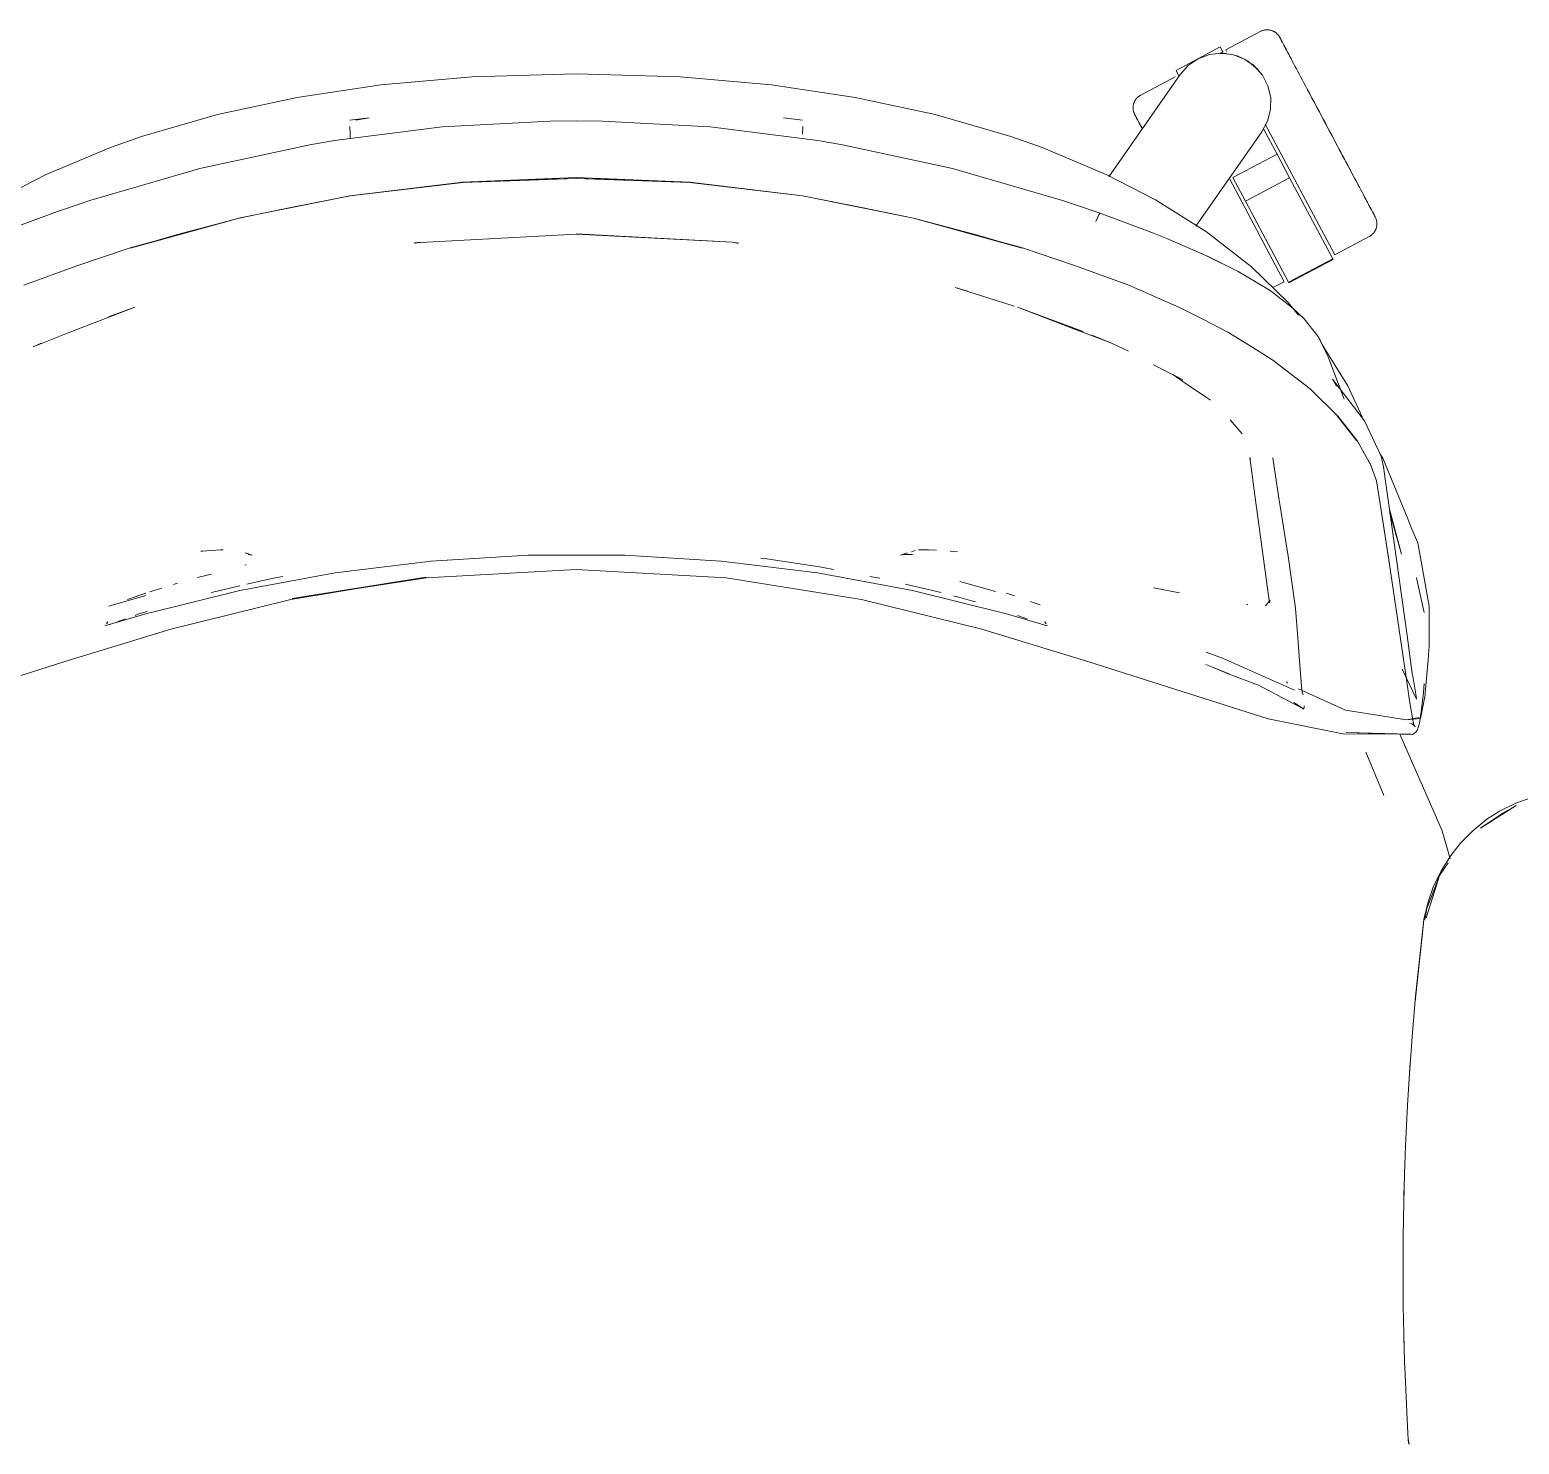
# Model space of a CAD drawing. Header units: millimetres. Extents: x 155927 to 317870, y -36033 to 97293.
# Drawn here: x 169008.9 to 169426, y 21928.4 to 22324.5 of the extents above; entities that cross this region are included whole.
import ezdxf

# ---------------------------------------------------------------- set-up
doc = ezdxf.new("R2010")
doc.units = ezdxf.units.MM
doc.header["$MEASUREMENT"] = 0
doc.layers.add('G-IMPT', color=8, linetype='CONTINUOUS', lineweight=9)
doc.layers.add('I-FURN', color=8, linetype='CONTINUOUS', lineweight=9)

msp = doc.modelspace()

# ---------------------------------------------------------------- linework, layer by layer
at = {"layer": 'G-IMPT'}
for p, q in [((169132.79, 22311.29), (169107.21, 22309.03)), ((169161.93, 22312.14), (169132.79, 22311.29)), ((169191.07, 22311.29), (169161.93, 22312.14)), ((169216.64, 22309.03), (169191.07, 22311.29)), ((169107.21, 22309.03), (169083.8, 22305.54)), ((169240.06, 22305.54), (169216.64, 22309.03)), ((169061.43, 22300.73), (169083.8, 22305.54)), ((169262.42, 22300.73), (169240.06, 22305.54)), ((169040.19, 22294.55), (169061.43, 22300.73)), ((169098.51, 22299.13), (169103.93, 22299.78)), ((169100.16, 22299.21), (169103.93, 22299.78)), ((169154.61, 22298.91), (169124.41, 22297.3)), ((169154.61, 22298.91), (169161.93, 22299.01)), ((169169.24, 22298.91), (169161.93, 22299.01)), ((169169.24, 22298.91), (169199.44, 22297.3)), ((169225.34, 22299.13), (169219.93, 22299.78)), ((169283.66, 22294.55), (169262.42, 22300.73)), ((169031.45, 22291.48), (169040.19, 22294.55)), ((169094.24, 22293.48), (169087.32, 22292.3)), ((169124.41, 22297.3), (169094.24, 22293.48)), ((169098.48, 22297.37), (169098.56, 22295.28)), ((169098.48, 22297.37), (169098.48, 22297.26)), ((169098.6, 22294.03), (169098.56, 22295.28)), ((169199.44, 22297.3), (169229.61, 22293.48)), ((169225.3, 22295.28), (169225.37, 22297.37)), ((169225.37, 22297.37), (169225.37, 22297.26)), ((169229.61, 22293.48), (169236.53, 22292.3)), ((169283.66, 22294.55), (169292.4, 22291.48)), ((169031.45, 22291.48), (169013.48, 22283.96)), ((169087.32, 22292.3), (169056.53, 22285.63)), ((169267.32, 22285.63), (169236.53, 22292.3)), ((169292.4, 22291.48), (169310.37, 22283.96)), ((169025.7, 22276.69), (169056.53, 22285.63)), ((169267.32, 22285.63), (169298.15, 22276.69)), ((169013.48, 22283.96), (168999.7, 22276.87)), ((169130.11, 22281.77), (169098.52, 22277.94)), ((169130.15, 22281.73), (169098.6, 22277.95)), ((169114.07, 22279.89), (169130.15, 22281.73)), ((169161.93, 22283.1), (169130.11, 22281.77)), ((169130.15, 22281.73), (169161.93, 22282.87)), ((169130.15, 22281.73), (169145.04, 22282.41)), ((169145.04, 22282.41), (169161.93, 22282.87)), ((169193.74, 22281.77), (169161.93, 22283.1)), ((169178.81, 22282.41), (169161.93, 22282.87)), ((169193.7, 22281.73), (169161.93, 22282.87)), ((169178.81, 22282.41), (169193.7, 22281.73)), ((169193.7, 22281.73), (169225.26, 22277.95)), ((169193.7, 22281.73), (169209.78, 22279.89)), ((169193.74, 22281.77), (169225.34, 22277.94)), ((169324.15, 22276.87), (169310.37, 22283.96)), ((169098.6, 22277.95), (169067.35, 22271.73)), ((169067.35, 22271.73), (169098.52, 22277.94)), ((169098.6, 22277.95), (169082.49, 22274.85)), ((169114.07, 22279.89), (169098.6, 22277.95)), ((169225.26, 22277.95), (169209.78, 22279.89)), ((169256.38, 22271.77), (169225.26, 22277.95)), ((169225.26, 22277.95), (169241.36, 22274.85)), ((169256.38, 22271.77), (169225.34, 22277.94)), ((169338.44, 22267.9), (169324.15, 22276.87)), ((169015.28, 22273.15), (169000.2, 22267.55)), ((169015.28, 22273.15), (169022.1, 22275.49)), ((169025.7, 22276.69), (169022.1, 22275.49)), ((169067.47, 22271.77), (169082.49, 22274.85)), ((169256.38, 22271.77), (169241.36, 22274.85)), ((169298.15, 22276.69), (169301.76, 22275.49)), ((169308.69, 22273.09), (169301.76, 22275.49)), ((169307.9, 22271.86), (169308.29, 22272.68)), ((169308.18, 22272.5), (169308.29, 22272.68)), ((169308.56, 22273.09), (169308.29, 22272.68)), ((169308.29, 22272.68), (169308.51, 22273.08)), ((169308.56, 22273.09), (169308.51, 22273.08)), ((169308.69, 22273.12), (169308.56, 22273.09)), ((169308.56, 22273.09), (169308.69, 22273.09)), ((169323.65, 22267.55), (169308.69, 22273.12)), ((169067.47, 22271.77), (169036.97, 22263.39)), ((169067.47, 22271.77), (169037.06, 22263.35)), ((169050.22, 22267.12), (169067.47, 22271.77)), ((169273.63, 22267.12), (169256.38, 22271.77)), ((169256.38, 22271.77), (169286.88, 22263.39)), ((169256.38, 22271.77), (169286.79, 22263.35)), ((169307.9, 22271.86), (169307.48, 22270.8)), ((169307.48, 22270.8), (169307.7, 22271.39)), ((169307.9, 22271.86), (169307.7, 22271.39)), ((169307.9, 22271.86), (169308.18, 22272.5)), ((169050.22, 22267.12), (169037.06, 22263.35)), ((169161.93, 22267.28), (169116.59, 22264.78)), ((169116.59, 22264.78), (169118.2, 22265.01)), ((169116.65, 22264.73), (169116.89, 22264.77)), ((169118.2, 22265.01), (169116.89, 22264.77)), ((169161.93, 22267.33), (169205.65, 22265.01)), ((169161.93, 22267.28), (169205.65, 22265.01)), ((169205.65, 22265.01), (169207.43, 22264.74)), ((169205.65, 22265.01), (169206.96, 22264.77)), ((169207.2, 22264.73), (169206.96, 22264.77)), ((169273.63, 22267.12), (169286.79, 22263.35)), ((169327.33, 22266.07), (169323.65, 22267.55)), ((169338.29, 22261.3), (169327.33, 22266.07)), ((169338.44, 22267.9), (169351.05, 22258.09)), ((169022.05, 22258.38), (169036.97, 22263.39)), ((169286.88, 22263.39), (169301.8, 22258.38)), ((169338.73, 22261.08), (169338.29, 22261.3)), ((169338.29, 22261.3), (169347.34, 22256.77)), ((169338.29, 22261.3), (169346.74, 22257.08)), ((169338.73, 22261.08), (169347.34, 22256.77)), ((169022.05, 22258.38), (169007.18, 22252.92)), ((169316.68, 22252.92), (169301.8, 22258.38)), ((169347.34, 22256.77), (169346.74, 22257.08)), ((169347.34, 22256.77), (169355.34, 22252.04)), ((169361.34, 22248.13), (169351.05, 22258.09)), ((169268.07, 22252.32), (169271.51, 22251.25)), ((169268.07, 22252.32), (169284.56, 22247.07)), ((169316.68, 22252.92), (169330.9, 22246.75)), ((169356.63, 22251.18), (169355.34, 22252.04)), ((169362.76, 22246.46), (169356.63, 22251.18)), ((169364.26, 22244.56), (169361.34, 22248.13)), ((169038.31, 22246.79), (169020.86, 22240.08)), ((169038.31, 22246.79), (169030.88, 22244.07)), ((169285.54, 22246.79), (169303.95, 22239.97)), ((169285.54, 22246.79), (169302.99, 22240.08)), ((169337.63, 22243.36), (169330.9, 22246.75)), ((169337.63, 22243.36), (169344.42, 22239.79)), ((169362.76, 22246.46), (169365.78, 22243.57)), ((169369.65, 22238.7), (169365.78, 22243.57)), ((169019.14, 22239.42), (169009.81, 22235.69)), ((169020.86, 22240.08), (169019.14, 22239.42)), ((169302.99, 22240.08), (169304.72, 22239.42)), ((169311.8, 22236.69), (169304.72, 22239.42)), ((169350.65, 22236.02), (169344.42, 22239.79)), ((169009.81, 22235.69), (169012.05, 22236.69)), ((169311.8, 22236.69), (169306.35, 22239)), ((169316.65, 22234.5), (169311.8, 22236.69)), ((169350.65, 22236.02), (169356.75, 22232.14)), ((169370.26, 22237.57), (169369.65, 22238.7)), ((169370.26, 22237.57), (169371.43, 22235.13)), ((169370.95, 22236.21), (169370.45, 22236.98)), ((169370.95, 22236.21), (169378.08, 22224.76)), ((169371.43, 22235.13), (169372.51, 22232.9)), ((169357.01, 22231.97), (169356.75, 22232.14)), ((169367.44, 22223.95), (169357.01, 22231.97)), ((169377.02, 22221), (169372.51, 22232.9)), ((169323.59, 22230.68), (169331.79, 22226.44)), ((169329.02, 22227.94), (169332.78, 22225.38)), ((169329.02, 22227.94), (169331.79, 22226.44)), ((169373.78, 22226.65), (169382.7, 22215)), ((169373.78, 22226.65), (169374.9, 22224.7)), ((169332.78, 22225.38), (169333.36, 22224.99)), ((169333.36, 22224.99), (169338.49, 22221.49)), ((169375.34, 22216.21), (169367.44, 22223.95)), ((169378.08, 22224.76), (169382.06, 22216.13)), ((169338.49, 22221.49), (169339.59, 22220.74)), ((169345.12, 22215.22), (169348.46, 22211.31)), ((169380.43, 22209.47), (169375.04, 22216.42)), ((169375.04, 22216.42), (169377.84, 22212.85)), ((169375.34, 22216.21), (169380.76, 22209.25)), ((169382.7, 22215), (169385.76, 22208.43)), ((169380.43, 22209.47), (169377.84, 22212.85)), ((169380.76, 22209.25), (169384.05, 22203.41)), ((169385.76, 22208.43), (169387.33, 22205.06)), ((169352.4, 22191.37), (169350.62, 22204.72)), ((169350.62, 22204.72), (169350.77, 22204.25)), ((169357.76, 22199.56), (169357.01, 22204.63)), ((169384.26, 22202.99), (169384.05, 22203.41)), ((169384.26, 22202.99), (169386.02, 22198.2)), ((169387.05, 22205.67), (169387.82, 22204.5)), ((169387.98, 22202.07), (169387.33, 22205.06)), ((169387.82, 22204.5), (169394.61, 22188.05)), ((169394.65, 22154.85), (169387.98, 22202.07)), ((169357.76, 22199.56), (169358.82, 22192.72)), ((169386.02, 22198.2), (169387.32, 22190.53)), ((169352.4, 22191.37), (169356.14, 22164.03)), ((169358.82, 22192.72), (169359.08, 22191.06)), ((169360.95, 22179.29), (169359.08, 22191.06)), ((169389.61, 22175.37), (169387.32, 22190.53)), ((169389.61, 22175.37), (169387.38, 22189.95)), ((169389.71, 22174.76), (169387.38, 22189.95)), ((169393.1, 22177.65), (169389.6, 22190.6)), ((169393.1, 22177.65), (169389.75, 22189.54)), ((169394.61, 22188.05), (169396, 22184.69)), ((169397.6, 22180.83), (169396, 22184.69)), ((169400.84, 22163.13), (169397.6, 22180.83)), ((169057.24, 22178.49), (169056.76, 22178.46)), ((169060.95, 22178.77), (169057.24, 22178.49)), ((169060.95, 22178.77), (169062.32, 22178.87)), ((169063.02, 22178.87), (169062.32, 22178.87)), ((169071.11, 22177.34), (169069.17, 22178.02)), ((169071.11, 22177.34), (169070.07, 22177.55)), ((169148.37, 22177.33), (169121.3, 22175.68)), ((169175.49, 22177.33), (169148.37, 22177.33)), ((169175.49, 22177.33), (169202.56, 22175.68)), ((169252.74, 22177.34), (169254.69, 22178.02)), ((169253.79, 22177.55), (169252.74, 22177.34)), ((169253.79, 22177.55), (169256.09, 22177.59)), ((169255.8, 22178.33), (169256.84, 22178.63)), ((169255.95, 22177.6), (169256.09, 22177.59)), ((169257.8, 22178.88), (169262.85, 22178.79)), ((169257.8, 22178.88), (169260.58, 22178.87)), ((169262.85, 22178.79), (169260.58, 22178.87)), ((169266.65, 22178.48), (169268.74, 22178.26)), ((169361.19, 22177.74), (169360.95, 22179.29)), ((169363.4, 22162.52), (169361.19, 22177.74)), ((169069.51, 22174.67), (169069.1, 22174.53)), ((169094.38, 22172.38), (169121.3, 22175.68)), ((169119.94, 22170.98), (169161.93, 22173.34)), ((169203.91, 22170.98), (169161.93, 22173.34)), ((169229.48, 22172.38), (169202.56, 22175.68)), ((169215.32, 22176.3), (169213.67, 22176.48)), ((169223.85, 22175), (169215.32, 22176.3)), ((169223.85, 22175), (169229.47, 22174.15)), ((169229.47, 22174.15), (169231.1, 22173.91)), ((169234, 22173.35), (169231.1, 22173.91)), ((169389.71, 22174.76), (169394.26, 22143.89)), ((169049.1, 22169.16), (169050.22, 22169.49)), ((169055.89, 22171.07), (169059.75, 22172.07)), ((169055.89, 22171.07), (169057.42, 22171.46)), ((169067.72, 22168.77), (169060.97, 22167.22)), ((169067.71, 22167.45), (169094.38, 22172.38)), ((169077.12, 22170.93), (169069.7, 22169.22)), ((169079.75, 22171.4), (169077.12, 22170.93)), ((169082.03, 22164.99), (169119.77, 22171.24)), ((169119.77, 22171.24), (169082.4, 22165.25)), ((169119.94, 22170.98), (169082.4, 22165.25)), ((169241.83, 22164.99), (169203.91, 22170.98)), ((169256.15, 22167.45), (169229.48, 22172.38)), ((169244.11, 22171.43), (169246.92, 22170.89)), ((169254.15, 22169.22), (169256.13, 22168.77)), ((169262.88, 22167.22), (169256.13, 22168.77)), ((169279.36, 22167.19), (169269.36, 22169.99)), ((169397.38, 22170.57), (169397.23, 22171.15)), ((169399.43, 22161.27), (169397.38, 22170.57)), ((169041.4, 22166.1), (169030.97, 22163.06)), ((169036.21, 22164.97), (169038.38, 22165.73)), ((169039.09, 22165.99), (169038.38, 22165.73)), ((169039.09, 22165.99), (169041.4, 22166.76)), ((169067.71, 22167.45), (169041.39, 22160.9)), ((169042.53, 22167.14), (169043.31, 22167.38)), ((169043.31, 22167.38), (169045.81, 22168.17)), ((169048.34, 22156.67), (169082.03, 22164.99)), ((169060.97, 22167.22), (169059.69, 22166.88)), ((169241.83, 22164.99), (169275.51, 22156.67)), ((169256.15, 22167.45), (169282.46, 22160.9)), ((169262.88, 22167.22), (169264.18, 22166.88)), ((169267.9, 22165.92), (169267.72, 22165.96)), ((169269.04, 22165.6), (169267.9, 22165.92)), ((169269.04, 22165.6), (169273.04, 22164.48)), ((169273.04, 22164.48), (169273.72, 22164.28)), ((169282.45, 22166.74), (169284.67, 22166.02)), ((169290.22, 22164.03), (169289.2, 22164.4)), ((169323.6, 22168.21), (169330.85, 22166.8)), ((169355.02, 22163.18), (169356.26, 22164.74)), ((169356.14, 22164.03), (169356.18, 22164.3)), ((169356.23, 22164.53), (169356.18, 22164.3)), ((169041.39, 22160.9), (169030.17, 22157.63)), ((169041.39, 22160.9), (169030.57, 22157.79)), ((169041.39, 22160.9), (169030.86, 22157.84)), ((169038.36, 22160.51), (169039.17, 22160.8)), ((169041.39, 22161.53), (169039.17, 22160.8)), ((169041.39, 22161.53), (169041.85, 22161.68)), ((169282.46, 22160.9), (169292.89, 22157.83)), ((169287.66, 22159.74), (169285.56, 22160.49)), ((169290.22, 22164.03), (169291.87, 22163.42)), ((169350.07, 22163.53), (169349.73, 22163.58)), ((169363.4, 22162.52), (169363.41, 22162.44)), ((169363.41, 22162.44), (169364.03, 22154.2)), ((169400.84, 22163.13), (169400.86, 22156.16)), ((169048.34, 22156.67), (169018.37, 22147.49)), ((169030.17, 22157.63), (169029.93, 22157.77)), ((169030.71, 22158.72), (169030.32, 22158.11)), ((169030.71, 22158.72), (169030.56, 22158.51)), ((169030.86, 22157.84), (169030.57, 22157.79)), ((169034.64, 22159.18), (169033.57, 22158.78)), ((169035.61, 22159.52), (169034.64, 22159.18)), ((169305.49, 22147.49), (169275.51, 22156.67)), ((169287.66, 22159.74), (169288.32, 22159.5)), ((169293.16, 22157.76), (169292.89, 22157.83)), ((169293.15, 22158.72), (169293.29, 22158.51)), ((169293.15, 22158.72), (169293.53, 22158.11)), ((169293.46, 22157.69), (169293.16, 22157.76)), ((169293.68, 22157.63), (169293.46, 22157.69)), ((169293.92, 22157.72), (169293.68, 22157.63)), ((169400.86, 22151.99), (169400.86, 22156.16)), ((169364.66, 22145.35), (169364.03, 22154.2)), ((169394.65, 22154.85), (169396.09, 22144.19)), ((169400.52, 22148.04), (169400.86, 22151.99)), ((169018.37, 22147.49), (168968.13, 22131.5)), ((169305.49, 22147.49), (169355.73, 22131.5)), ((169338.32, 22150.22), (169342.91, 22148.48)), ((169342.91, 22148.48), (169363.06, 22139.55)), ((169400.52, 22148.04), (169399.72, 22138.71)), ((169339.64, 22146.2), (169338.23, 22146.76)), ((169344.54, 22144.18), (169339.64, 22146.2)), ((169339.64, 22146.2), (169344.75, 22144.17)), ((169344.75, 22144.17), (169341.21, 22145.58)), ((169353.01, 22140.93), (169344.54, 22144.18)), ((169364.66, 22145.35), (169364.92, 22141.94)), ((169393.28, 22145.44), (169397.28, 22137.01)), ((169394.26, 22143.89), (169395.38, 22136.04)), ((169396.31, 22142.89), (169396.09, 22144.19)), ((169353.01, 22140.93), (169363.12, 22135.65)), ((169360.89, 22141.93), (169361.17, 22141.49)), ((169377.38, 22133.94), (169364.26, 22139.9)), ((169364.96, 22141.57), (169364.92, 22141.94)), ((169364.96, 22141.57), (169365.24, 22139.11)), ((169365.24, 22139.11), (169365.27, 22139.05)), ((169365.54, 22138.28), (169365.27, 22139.05)), ((169397.14, 22137.87), (169396.31, 22142.89)), ((169399.2, 22138.88), (169399.41, 22141.47)), ((169365.58, 22134.3), (169362.87, 22136.14)), ((169365.58, 22134.3), (169363.12, 22135.65)), ((169365.85, 22135.01), (169365.71, 22134.32)), ((169365.87, 22135.18), (169365.85, 22135.01)), ((169396.48, 22129.77), (169395.38, 22136.04)), ((169397.28, 22137.01), (169397.14, 22137.87)), ((169399.2, 22138.88), (169398.68, 22134.2)), ((169398.87, 22133.99), (169399.68, 22138.24)), ((169399.72, 22138.71), (169399.68, 22138.24)), ((169355.73, 22131.5), (169376.68, 22127.31)), ((169365.58, 22134.3), (169365.41, 22134.26)), ((169365.71, 22134.32), (169365.58, 22134.3)), ((169377.38, 22133.94), (169394.43, 22131.22)), ((169398.01, 22131.91), (169394.43, 22131.22)), ((169398.01, 22131.91), (169394.47, 22131.28)), ((169394.47, 22131.28), (169398.42, 22131.67)), ((169398.61, 22133.58), (169398.07, 22130.3)), ((169398.87, 22133.99), (169398.42, 22131.67)), ((169398.61, 22133.58), (169398.68, 22134.2)), ((169376.68, 22127.31), (169395.55, 22127.26)), ((169377.57, 22127.75), (169396.02, 22127.16)), ((169377.57, 22127.75), (169395.55, 22127.26)), ((169396.15, 22119.1), (169392.58, 22127.27)), ((169396.13, 22127.13), (169395.27, 22127.32)), ((169395.27, 22127.32), (169395.38, 22127.3)), ((169395.55, 22127.26), (169395.38, 22127.3)), ((169395.94, 22130.11), (169395.44, 22130.19)), ((169396.02, 22127.16), (169395.55, 22127.26)), ((169395.94, 22130.11), (169396.48, 22129.79)), ((169396.13, 22127.13), (169396.71, 22127.53)), ((169396.31, 22130.39), (169396.87, 22129.29)), ((169396.31, 22130.39), (169396.48, 22129.77)), ((169396.48, 22129.79), (169396.87, 22129.29)), ((169397.2, 22127.9), (169396.71, 22127.53)), ((169397.2, 22127.9), (169397.52, 22128.44)), ((169398.07, 22130.3), (169397.52, 22128.44)), ((169383.12, 22122.16), (169388.04, 22110.31)), ((169399.57, 22111.27), (169396.15, 22119.1)), ((169388.14, 22110.04), (169388.04, 22110.31)), ((169404.43, 22100.14), (169399.57, 22111.27)), ((169425.17, 22107.27), (169415.22, 22100.95)), ((169420.56, 22105.68), (169417.01, 22103.41)), ((169425.07, 22107.92), (169420.56, 22105.68)), ((169425.17, 22107.27), (169421.49, 22105.11)), ((169425.07, 22107.92), (169429.84, 22109.63)), ((169413.04, 22100.22), (169417.01, 22103.41)), ((169421.49, 22105.11), (169415.22, 22100.95)), ((169404.43, 22100.14), (169406.68, 22092.32)), ((169413.04, 22100.22), (169409.49, 22096.62)), ((169404.14, 22088.98), (169406.87, 22093.31)), ((169409.49, 22096.62), (169406.87, 22093.31)), ((169404.14, 22088.98), (169401.95, 22084.4)), ((169403.74, 22087.66), (169406.17, 22091.24)), ((169403.74, 22087.66), (169399.93, 22075.81)), ((169402.84, 22084.95), (169399.93, 22075.81)), ((169400.14, 22078.44), (169403.34, 22086.62)), ((169403.74, 22087.66), (169402.84, 22084.95)), ((169401.95, 22084.4), (169400.5, 22080.27)), ((169399.34, 22075.31), (169400.5, 22080.27)), ((169399.56, 22075.38), (169400.14, 22078.44)), ((169399.34, 22075.31), (169396.89, 22052.35)), ((169396.89, 22052.35), (169399.01, 22072.49)), ((169399.34, 22075.31), (169396.99, 22053.87)), ((169399.34, 22075.31), (169399.01, 22072.49)), ((169396.99, 22053.87), (169396.01, 22042.47)), ((169395.28, 22032.19), (169396.01, 22042.47)), ((169395.41, 22034.23), (169395.55, 22035.65)), ((169395.28, 22032.19), (169394.72, 22023.32)), ((169395.41, 22034.23), (169395.32, 22032.33)), ((169394.18, 22012.01), (169394.72, 22023.32)), ((169394.18, 22012.01), (169393.88, 22004.13)), ((169393.59, 21991.82), (169393.88, 22004.13)), ((169393.8, 22000.26), (169393.72, 21998.6)), ((169393.72, 21998.6), (169393.73, 21996.52)), ((169393.59, 21991.82), (169393.52, 21986.35)), ((169393.51, 21971.64), (169393.52, 21986.35)), ((169393.56, 21967.13), (169393.51, 21971.64)), ((169393.56, 21967.13), (169393.94, 21951.46)), ((169393.74, 21960.4), (169393.74, 21958.18)), ((169393.85, 21955.5), (169393.74, 21958.18)), ((169393.94, 21951.46), (169394.06, 21947.91)), ((169394.68, 21935.35), (169394.06, 21947.91)), ((169394.68, 21935.35), (169394.96, 21929.69)), ((169395.24, 21928.43), (169394.96, 21929.91)), ((169394.96, 21929.69), (169395.12, 21928.43))]:
    msp.add_line(p, q, dxfattribs=at)
at = {"layer": 'I-FURN'}
for p, q in [((169353.52, 22324), (169343.83, 22318.85)), ((169353.52, 22324), (169353.66, 22324.07)), ((169353.66, 22324.07), (169353.81, 22324.14)), ((169353.81, 22324.14), (169353.96, 22324.2)), ((169353.96, 22324.2), (169354.11, 22324.25)), ((169354.11, 22324.25), (169354.26, 22324.3)), ((169354.26, 22324.3), (169354.42, 22324.35)), ((169354.42, 22324.35), (169354.58, 22324.38)), ((169354.58, 22324.38), (169354.73, 22324.41)), ((169354.73, 22324.41), (169354.89, 22324.44)), ((169354.89, 22324.44), (169355.05, 22324.45)), ((169355.05, 22324.45), (169355.21, 22324.47)), ((169355.21, 22324.47), (169355.38, 22324.47)), ((169355.38, 22324.47), (169355.54, 22324.47)), ((169355.54, 22324.47), (169355.7, 22324.46)), ((169355.7, 22324.46), (169355.86, 22324.44)), ((169355.86, 22324.44), (169356.02, 22324.42)), ((169356.02, 22324.42), (169356.18, 22324.4)), ((169356.18, 22324.4), (169356.33, 22324.36)), ((169356.33, 22324.36), (169356.49, 22324.32)), ((169356.49, 22324.32), (169356.64, 22324.28)), ((169356.64, 22324.28), (169356.8, 22324.22)), ((169356.8, 22324.22), (169356.95, 22324.17)), ((169356.95, 22324.17), (169357.1, 22324.1)), ((169357.1, 22324.1), (169357.24, 22324.03)), ((169357.24, 22324.03), (169357.38, 22323.95)), ((169357.38, 22323.95), (169357.52, 22323.87)), ((169357.52, 22323.87), (169357.66, 22323.79)), ((169357.66, 22323.79), (169357.79, 22323.69)), ((169357.79, 22323.69), (169357.92, 22323.6)), ((169357.92, 22323.6), (169358.04, 22323.49)), ((169358.04, 22323.49), (169358.16, 22323.38)), ((169358.16, 22323.38), (169358.28, 22323.27)), ((169358.28, 22323.27), (169358.39, 22323.16)), ((169358.39, 22323.16), (169358.49, 22323.03)), ((169358.49, 22323.03), (169358.6, 22322.91)), ((169358.6, 22322.91), (169358.69, 22322.78)), ((169358.69, 22322.78), (169358.78, 22322.65)), ((169358.78, 22322.65), (169358.87, 22322.51)), ((169342.27, 22319.66), (169329.91, 22313.09)), ((169342.27, 22319.66), (169343.01, 22318.26)), ((169344.03, 22318.47), (169343.83, 22318.85)), ((169358.87, 22322.51), (169358.95, 22322.37)), ((169358.95, 22322.37), (169358.97, 22322.33)), ((169358.97, 22322.33), (169358.98, 22322.31)), ((169358.99, 22322.28), (169358.97, 22322.33)), ((169358.97, 22322.33), (169358.97, 22322.33)), ((169358.98, 22322.31), (169359.01, 22322.25)), ((169359.04, 22322.2), (169358.99, 22322.28)), ((169359.01, 22322.25), (169359.06, 22322.15)), ((169359.1, 22322.08), (169359.04, 22322.2)), ((169359.06, 22322.15), (169359.14, 22322.01)), ((169359.19, 22321.92), (169359.1, 22322.08)), ((169359.14, 22322.01), (169359.24, 22321.83)), ((169359.3, 22321.72), (169359.19, 22321.92)), ((169359.24, 22321.83), (169359.35, 22321.61)), ((169359.42, 22321.48), (169359.3, 22321.72)), ((169359.35, 22321.61), (169359.49, 22321.35)), ((169359.57, 22321.2), (169359.42, 22321.48)), ((169359.49, 22321.35), (169359.65, 22321.06)), ((169359.74, 22320.88), (169359.57, 22321.2)), ((169359.65, 22321.06), (169359.83, 22320.72)), ((169359.93, 22320.52), (169359.74, 22320.88)), ((169359.83, 22320.72), (169360.02, 22320.35)), ((169360.14, 22320.13), (169359.93, 22320.52)), ((169360.02, 22320.35), (169360.24, 22319.94)), ((169360.37, 22319.7), (169360.14, 22320.13)), ((169360.24, 22319.94), (169360.48, 22319.49)), ((169360.62, 22319.24), (169360.37, 22319.7)), ((169360.48, 22319.49), (169360.74, 22319.01)), ((169360.88, 22318.73), (169360.62, 22319.24)), ((169360.74, 22319.01), (169361.01, 22318.49)), ((169361.17, 22318.2), (169360.88, 22318.73)), ((169361.01, 22318.49), (169361.3, 22317.94)), ((169331.07, 22311.93), (169333.32, 22314.44)), ((169333.32, 22314.44), (169336.11, 22316.34)), ((169336.11, 22316.34), (169339.27, 22317.51)), ((169339.27, 22317.51), (169342.62, 22317.89)), ((169342.26, 22317.86), (169343.01, 22318.26)), ((169342.62, 22317.89), (169345.97, 22317.47)), ((169343.01, 22318.26), (169342.96, 22318.35)), ((169345.97, 22317.47), (169349.12, 22316.25)), ((169349.12, 22316.25), (169351.88, 22314.31)), ((169352.74, 22313.48), (169349.96, 22315.77)), ((169351.88, 22314.31), (169354.1, 22311.77)), ((169361.47, 22317.63), (169361.17, 22318.2)), ((169361.3, 22317.94), (169361.61, 22317.36)), ((169361.79, 22317.03), (169361.47, 22317.63)), ((169362.13, 22316.39), (169361.79, 22317.03)), ((169362.48, 22315.73), (169362.13, 22316.39)), ((169362.85, 22315.04), (169362.48, 22315.73)), ((169363.23, 22314.31), (169362.85, 22315.04)), ((169363.63, 22313.56), (169363.23, 22314.31)), ((169311.05, 22283.34), (169331.07, 22311.93)), ((169329.71, 22311.34), (169320.02, 22306.19)), ((169330.65, 22311.69), (169329.91, 22313.09)), ((169330.6, 22311.78), (169330.65, 22311.69)), ((169353.9, 22312.06), (169352.74, 22313.48)), ((169354.1, 22311.77), (169355.65, 22308.78)), ((169364.04, 22312.79), (169363.63, 22313.56)), ((169364.47, 22311.99), (169364.04, 22312.79)), ((169364.91, 22311.16), (169364.47, 22311.99)), ((169365.36, 22310.32), (169364.91, 22311.16)), ((169365.82, 22309.45), (169365.36, 22310.32)), ((169319.44, 22305.81), (169319.57, 22305.91)), ((169319.57, 22305.91), (169319.7, 22306)), ((169319.7, 22306), (169319.84, 22306.09)), ((169319.84, 22306.09), (169319.98, 22306.17)), ((169319.98, 22306.17), (169320.02, 22306.19)), ((169355.65, 22308.78), (169356.43, 22305.5)), ((169366.29, 22308.56), (169365.82, 22309.45)), ((169366.77, 22307.66), (169366.29, 22308.56)), ((169366.51, 22308.15), (169367, 22307.23)), ((169367.26, 22306.73), (169366.77, 22307.66)), ((169367, 22307.23), (169367.49, 22306.3)), ((169367.76, 22305.8), (169367.26, 22306.73)), ((169367.49, 22306.3), (169367.99, 22305.36)), ((169317.88, 22302.75), (169317.89, 22302.92)), ((169317.88, 22302.59), (169317.88, 22302.75)), ((169317.89, 22302.43), (169317.88, 22302.59)), ((169317.89, 22302.92), (169317.91, 22303.08)), ((169317.9, 22302.27), (169317.89, 22302.43)), ((169317.91, 22302.11), (169317.9, 22302.27)), ((169317.91, 22303.08), (169317.93, 22303.24)), ((169317.94, 22301.95), (169317.91, 22302.11)), ((169317.93, 22303.24), (169317.95, 22303.39)), ((169317.97, 22301.79), (169317.94, 22301.95)), ((169317.95, 22303.39), (169317.99, 22303.55)), ((169318.01, 22301.64), (169317.97, 22301.79)), ((169317.99, 22303.55), (169318.03, 22303.71)), ((169318.03, 22303.71), (169318.08, 22303.86)), ((169318.08, 22303.86), (169318.13, 22304.01)), ((169318.13, 22304.01), (169318.19, 22304.17)), ((169318.19, 22304.17), (169318.25, 22304.31)), ((169318.25, 22304.31), (169318.32, 22304.46)), ((169318.32, 22304.46), (169318.4, 22304.6)), ((169318.4, 22304.6), (169318.48, 22304.74)), ((169318.48, 22304.74), (169318.57, 22304.87)), ((169318.57, 22304.87), (169318.66, 22305.01)), ((169318.66, 22305.01), (169318.76, 22305.13)), ((169318.76, 22305.13), (169318.86, 22305.26)), ((169318.86, 22305.26), (169318.97, 22305.38)), ((169318.97, 22305.38), (169319.08, 22305.49)), ((169319.08, 22305.49), (169319.2, 22305.61)), ((169319.2, 22305.61), (169319.32, 22305.71)), ((169319.32, 22305.71), (169319.44, 22305.81)), ((169356.41, 22302.12), (169355.58, 22298.85)), ((169356.43, 22305.5), (169356.41, 22302.12)), ((169368.27, 22304.84), (169367.76, 22305.8)), ((169367.99, 22305.36), (169368.5, 22304.4)), ((169368.78, 22303.88), (169368.27, 22304.84)), ((169368.5, 22304.4), (169369.02, 22303.43)), ((169369.3, 22302.91), (169368.78, 22303.88)), ((169369.02, 22303.43), (169369.54, 22302.45)), ((169369.82, 22301.92), (169369.3, 22302.91)), ((169369.54, 22302.45), (169370.06, 22301.47)), ((169370.35, 22300.93), (169369.82, 22301.92)), ((169318.05, 22301.48), (169318.01, 22301.64)), ((169318.1, 22301.33), (169318.05, 22301.48)), ((169318.15, 22301.18), (169318.1, 22301.33)), ((169318.21, 22301.03), (169318.15, 22301.18)), ((169318.28, 22300.88), (169318.21, 22301.03)), ((169318.35, 22300.74), (169318.28, 22300.88)), ((169318.36, 22300.73), (169318.35, 22300.74)), ((169318.35, 22300.74), (169318.36, 22300.72)), ((169318.38, 22300.69), (169318.36, 22300.73)), ((169318.36, 22300.72), (169318.4, 22300.66)), ((169318.42, 22300.61), (169318.38, 22300.69)), ((169318.4, 22300.66), (169318.45, 22300.56)), ((169318.49, 22300.48), (169318.42, 22300.61)), ((169318.45, 22300.56), (169318.52, 22300.41)), ((169318.57, 22300.32), (169318.49, 22300.48)), ((169318.52, 22300.41), (169318.62, 22300.23)), ((169318.68, 22300.12), (169318.57, 22300.32)), ((169318.62, 22300.23), (169318.74, 22300.02)), ((169318.81, 22299.88), (169318.68, 22300.12)), ((169318.74, 22300.02), (169318.87, 22299.76)), ((169318.96, 22299.6), (169318.81, 22299.88)), ((169318.87, 22299.76), (169319.03, 22299.46)), ((169319.13, 22299.28), (169318.96, 22299.6)), ((169319.03, 22299.46), (169319.21, 22299.12)), ((169319.31, 22298.93), (169319.13, 22299.28)), ((169319.21, 22299.12), (169319.41, 22298.75)), ((169319.52, 22298.53), (169319.31, 22298.93)), ((169319.41, 22298.75), (169319.63, 22298.34)), ((169319.75, 22298.11), (169319.52, 22298.53)), ((169319.63, 22298.34), (169319.86, 22297.9)), ((169320, 22297.64), (169319.75, 22298.11)), ((169319.86, 22297.9), (169320.12, 22297.41)), ((169320.27, 22297.14), (169320, 22297.64)), ((169355.58, 22298.85), (169353.99, 22295.88)), ((169374.35, 22261.46), (169354.88, 22298.06)), ((169370.06, 22301.47), (169370.59, 22300.47)), ((169370.88, 22299.93), (169370.35, 22300.93)), ((169370.59, 22300.47), (169371.12, 22299.47)), ((169371.41, 22298.93), (169370.88, 22299.93)), ((169371.12, 22299.47), (169371.66, 22298.47)), ((169371.94, 22297.93), (169371.41, 22298.93)), ((169371.66, 22298.47), (169372.19, 22297.47)), ((169372.48, 22296.92), (169371.94, 22297.93)), ((169320.12, 22297.41), (169320.39, 22296.9)), ((169320.55, 22296.6), (169320.27, 22297.14)), ((169353.99, 22295.88), (169335.49, 22269.45)), ((169354.45, 22296.74), (169358.21, 22289.68)), ((169372.19, 22297.47), (169372.72, 22296.46)), ((169373.01, 22295.92), (169372.48, 22296.92)), ((169372.72, 22296.46), (169373.26, 22295.46)), ((169373.55, 22294.92), (169373.01, 22295.92)), ((169373.26, 22295.46), (169373.79, 22294.45)), ((169374.08, 22293.92), (169373.55, 22294.92)), ((169373.79, 22294.45), (169374.32, 22293.46)), ((169374.61, 22292.92), (169374.08, 22293.92)), ((169374.32, 22293.46), (169374.85, 22292.47)), ((169358.21, 22289.68), (169345.85, 22283.11)), ((169358.21, 22289.68), (169361.74, 22283.04)), ((169375.13, 22291.93), (169374.61, 22292.92)), ((169374.85, 22292.47), (169375.37, 22291.48)), ((169375.65, 22290.96), (169375.13, 22291.93)), ((169375.37, 22291.48), (169375.89, 22290.51)), ((169376.17, 22289.99), (169375.65, 22290.96)), ((169375.89, 22290.51), (169376.4, 22289.55)), ((169376.68, 22289.03), (169376.17, 22289.99)), ((169376.4, 22289.55), (169376.91, 22288.59)), ((169377.18, 22288.09), (169376.68, 22289.03)), ((169376.91, 22288.59), (169377.41, 22287.66)), ((169377.67, 22287.16), (169377.18, 22288.09)), ((169377.41, 22287.66), (169377.9, 22286.73)), ((169378.16, 22286.24), (169377.67, 22287.16)), ((169377.9, 22286.73), (169378.38, 22285.83)), ((169378.63, 22285.35), (169378.16, 22286.24)), ((169378.38, 22285.83), (169378.85, 22284.94)), ((169379.1, 22284.47), (169378.63, 22285.35)), ((169360.22, 22253.94), (169344.96, 22282.64)), ((169349.38, 22276.47), (169345.85, 22283.11)), ((169361.74, 22283.04), (169349.38, 22276.47)), ((169361.74, 22283.04), (169373.81, 22260.33)), ((169378.85, 22284.94), (169379.31, 22284.07)), ((169379.56, 22283.61), (169379.1, 22284.47)), ((169379.31, 22284.07), (169379.76, 22283.23)), ((169380, 22282.78), (169379.56, 22283.61)), ((169380.43, 22281.97), (169380, 22282.78)), ((169380.85, 22281.18), (169380.43, 22281.97)), ((169381.26, 22280.42), (169380.85, 22281.18)), ((169381.65, 22279.68), (169381.26, 22280.42)), ((169382.02, 22278.97), (169381.65, 22279.68)), ((169382.38, 22278.3), (169382.02, 22278.97)), ((169382.73, 22277.65), (169382.38, 22278.3)), ((169383.05, 22277.03), (169382.73, 22277.65)), ((169383.37, 22276.45), (169383.05, 22277.03)), ((169383.2, 22276.76), (169383.5, 22276.19)), ((169361.45, 22253.76), (169349.38, 22276.47)), ((169383.66, 22275.9), (169383.37, 22276.45)), ((169383.5, 22276.19), (169383.79, 22275.65)), ((169383.93, 22275.38), (169383.66, 22275.9)), ((169383.79, 22275.65), (169384.05, 22275.15)), ((169384.19, 22274.9), (169383.93, 22275.38)), ((169384.05, 22275.15), (169384.3, 22274.69)), ((169384.43, 22274.45), (169384.19, 22274.9)), ((169384.3, 22274.69), (169384.53, 22274.26)), ((169384.65, 22274.04), (169384.43, 22274.45)), ((169384.53, 22274.26), (169384.74, 22273.87)), ((169384.84, 22273.67), (169384.65, 22274.04)), ((169384.74, 22273.87), (169384.93, 22273.51)), ((169385.02, 22273.33), (169384.84, 22273.67)), ((169384.93, 22273.51), (169385.1, 22273.19)), ((169385.18, 22273.04), (169385.02, 22273.33)), ((169385.1, 22273.19), (169385.25, 22272.91)), ((169385.32, 22272.78), (169385.18, 22273.04)), ((169385.25, 22272.91), (169385.37, 22272.67)), ((169385.43, 22272.56), (169385.32, 22272.78)), ((169385.37, 22272.67), (169385.48, 22272.47)), ((169385.53, 22272.38), (169385.43, 22272.56)), ((169385.48, 22272.47), (169385.57, 22272.31)), ((169385.6, 22272.24), (169385.53, 22272.38)), ((169385.57, 22272.31), (169385.63, 22272.19)), ((169385.66, 22272.14), (169385.6, 22272.24)), ((169385.63, 22272.19), (169385.67, 22272.1)), ((169385.69, 22272.08), (169385.66, 22272.14)), ((169385.67, 22272.1), (169385.7, 22272.06)), ((169385.7, 22272.06), (169385.69, 22272.08)), ((169385.7, 22272.06), (169385.77, 22271.91)), ((169385.7, 22272.06), (169385.7, 22272.06)), ((169385.8, 22268.48), (169385.73, 22268.34)), ((169385.77, 22271.91), (169385.84, 22271.77)), ((169385.87, 22268.63), (169385.8, 22268.48)), ((169385.84, 22271.77), (169385.9, 22271.62)), ((169385.93, 22268.78), (169385.87, 22268.63)), ((169385.9, 22271.62), (169385.96, 22271.47)), ((169385.98, 22268.93), (169385.93, 22268.78)), ((169385.96, 22271.47), (169386.01, 22271.31)), ((169386.02, 22269.08), (169385.98, 22268.93)), ((169386.01, 22271.31), (169386.05, 22271.16)), ((169386.06, 22269.24), (169386.02, 22269.08)), ((169386.05, 22271.16), (169386.08, 22271)), ((169386.1, 22269.4), (169386.06, 22269.24)), ((169386.08, 22271), (169386.11, 22270.84)), ((169386.13, 22269.56), (169386.1, 22269.4)), ((169386.11, 22270.84), (169386.14, 22270.68)), ((169386.15, 22269.72), (169386.13, 22269.56)), ((169386.14, 22270.68), (169386.16, 22270.52)), ((169386.16, 22269.88), (169386.15, 22269.72)), ((169386.16, 22270.52), (169386.17, 22270.36)), ((169386.17, 22270.04), (169386.16, 22269.88)), ((169386.17, 22270.36), (169386.17, 22270.2)), ((169386.17, 22270.2), (169386.17, 22270.04)), ((169374.35, 22261.46), (169384.03, 22266.61)), ((169384.07, 22266.63), (169384.03, 22266.61)), ((169384.21, 22266.71), (169384.07, 22266.63)), ((169384.35, 22266.79), (169384.21, 22266.71)), ((169384.48, 22266.88), (169384.35, 22266.79)), ((169384.61, 22266.98), (169384.48, 22266.88)), ((169384.74, 22267.08), (169384.61, 22266.98)), ((169384.86, 22267.19), (169384.74, 22267.08)), ((169384.97, 22267.3), (169384.86, 22267.19)), ((169385.09, 22267.41), (169384.97, 22267.3)), ((169385.19, 22267.53), (169385.09, 22267.41)), ((169385.3, 22267.66), (169385.19, 22267.53)), ((169385.4, 22267.79), (169385.3, 22267.66)), ((169385.49, 22267.92), (169385.4, 22267.79)), ((169385.57, 22268.05), (169385.49, 22267.92)), ((169385.66, 22268.19), (169385.57, 22268.05)), ((169385.73, 22268.34), (169385.66, 22268.19)), ((169373.81, 22260.33), (169361.45, 22253.76)), ((169361.54, 22253.59), (169373.9, 22260.16)), ((169357.07, 22252.27), (169360.22, 22253.94))]:
    msp.add_line(p, q, dxfattribs=at)
for points in [[(169342.26, 22317.86), (169342.49, 22317.87), (169343.02, 22317.87), (169343.69, 22317.83), (169344.07, 22317.79)], [(169351.16, 22314.93), (169351.58, 22314.59), (169352.01, 22314.26), (169352.4, 22313.83)]]:
    msp.add_open_spline(points, degree=3, dxfattribs=at)
msp.add_open_spline([(169346.67, 22317.27), (169347.14, 22317.12), (169347.77, 22316.9), (169348.4, 22316.6), (169348.56, 22316.53)], degree=3, knots=[-0.6, -0.6, -0.6, -0.6, -0.5, -0.4680239, -0.4680239, -0.4680239, -0.4680239], dxfattribs=at)

doc.saveas('drawing.dxf')
